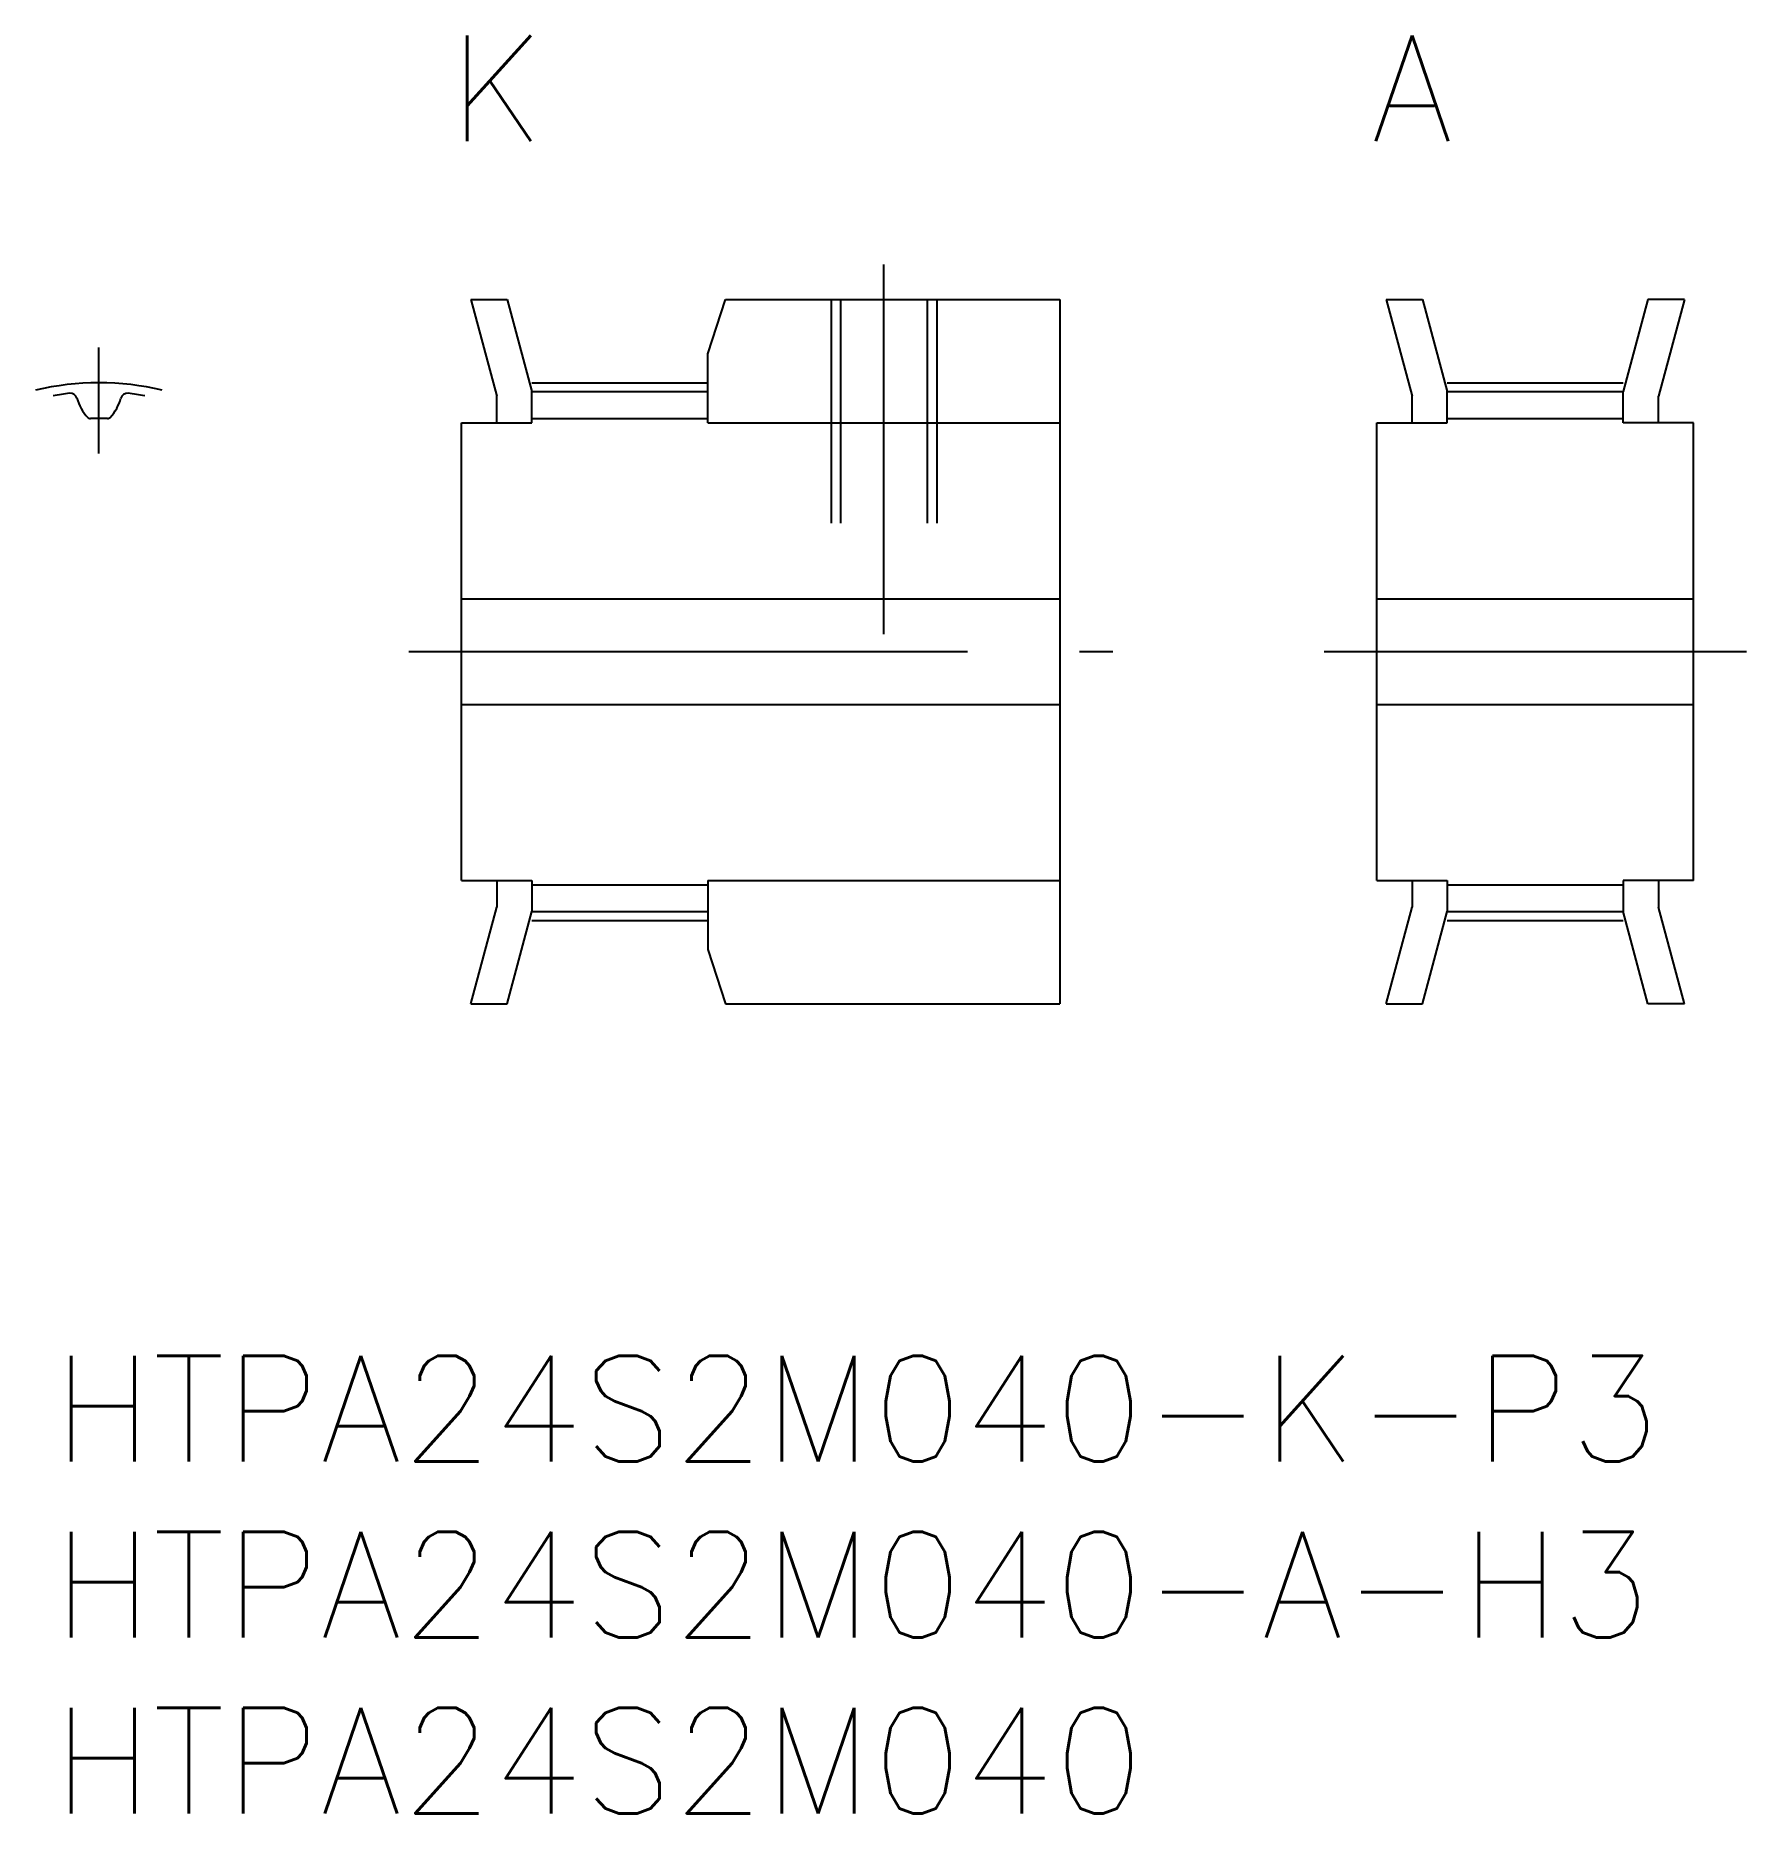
# Model space of a CAD drawing. Extents: x -0.5 to 48.1, y -13 to 37.5.
import ezdxf
from ezdxf.enums import TextEntityAlignment as Align

# ---------------------------------------------------------------- set-up
doc = ezdxf.new("R2010")
doc.units = 0
doc.header["$LTSCALE"] = 0.5
doc.linetypes.add('CENTER', pattern=[50.8, 31.75, -6.35, 6.35, -6.35])
doc.linetypes.add('DASHED', pattern=[19.05, 12.7, -6.35])
for name, color, linetype in [('MSM_CENTER', 1, 'CENTER'), ('MSM_CONTINUOUS', 7, 'CONTINUOUS'), ('MSM_DASHED', 4, 'DASHED'), ('MSM_PART_NUMBER', 7, 'CONTINUOUS')]:
    doc.layers.add(name, color=color, linetype=linetype)
doc.styles.add('MISUMI', font='txt.shx')
doc.styles.get("Standard").update_dxf_attribs({"font": 'txt.shx', "height": 1, "bigfont": 'bigfont.shx'})

# ---------------------------------------------------------------- blocks, each defined once
blk = doc.blocks.new('*U11')
at = {"layer": 'MSM_PART_NUMBER'}
blk.add_text('HTPA24S2M040-K-P3', height=3, dxfattribs=at).set_placement((0, -3))
blk = doc.blocks.new('*U12')
at = {"layer": 'MSM_PART_NUMBER'}
blk.add_text('HTPA24S2M040-A-H3', height=3, dxfattribs=at).set_placement((0, -8))
blk = doc.blocks.new('*U13')
at = {"layer": 'MSM_PART_NUMBER'}
blk.add_text('HTPA24S2M040', height=3, dxfattribs=at).set_placement((0, -13))

msp = doc.modelspace()

# ---------------------------------------------------------------- linework, layer by layer
at = {"layer": 'MSM_CENTER'}
for p, q in [((23.6, 20.5), (23.6, 31)), ((1.3, 25.625), (1.3, 28.639)), ((13.6, 27.64), (18.6, 27.64)), ((39.6, 27.64), (44.6, 27.64)), ((10.1, 20), (30.1, 20)), ((36.1, 20), (48.1, 20)), ((13.6, 12.36), (18.6, 12.36)), ((39.6, 12.36), (44.6, 12.36))]:
    msp.add_line(p, q, dxfattribs=at)
msp.add_arc((1.3, 20), 7.639, 76.3711, 103.6289, dxfattribs=at)
at = {"layer": 'MSM_CONTINUOUS'}
for p, q in [((11.864, 30), (12.6, 27.253)), ((11.864, 30), (12.899, 30)), ((12.899, 30), (13.6, 27.385)), ((18.6, 28.461), (19.1, 30)), ((19.1, 30), (28.6, 30)), ((28.6, 30), (28.6, 10)), ((37.864, 30), (38.6, 27.253)), ((37.864, 30), (38.899, 30)), ((38.899, 30), (39.6, 27.385)), ((45.301, 30), (44.6, 27.385)), ((46.336, 30), (45.301, 30)), ((46.336, 30), (45.6, 27.253)), ((18.6, 26.5), (18.6, 28.461)), ((13.6, 27.385), (18.6, 27.385)), ((13.6, 26.5), (13.6, 27.385)), ((39.6, 27.385), (44.6, 27.385)), ((39.6, 26.5), (39.6, 27.385)), ((44.6, 26.5), (44.6, 27.385)), ((12.6, 26.5), (12.6, 27.253)), ((38.6, 26.5), (38.6, 27.253)), ((45.6, 26.5), (45.6, 27.253)), ((11.6, 13.5), (11.6, 26.5)), ((11.6, 26.5), (13.6, 26.5)), ((13.6, 26.625), (18.6, 26.625)), ((18.6, 26.5), (28.6, 26.5)), ((37.6, 13.5), (37.6, 26.5)), ((37.6, 26.5), (39.6, 26.5)), ((39.6, 26.625), (44.6, 26.625)), ((46.6, 26.5), (44.6, 26.5)), ((46.6, 13.5), (46.6, 26.5)), ((11.6, 21.5), (28.6, 21.5)), ((37.6, 21.5), (46.6, 21.5)), ((11.6, 18.5), (28.6, 18.5)), ((37.6, 18.5), (46.6, 18.5)), ((11.6, 13.5), (13.6, 13.5)), ((12.6, 13.5), (12.6, 12.747)), ((13.6, 13.5), (13.6, 12.615)), ((13.6, 13.375), (18.6, 13.375)), ((18.6, 13.5), (28.6, 13.5)), ((18.6, 13.5), (18.6, 11.539)), ((37.6, 13.5), (39.6, 13.5)), ((38.6, 13.5), (38.6, 12.747)), ((39.6, 13.5), (39.6, 12.615)), ((39.6, 13.375), (44.6, 13.375)), ((46.6, 13.5), (44.6, 13.5)), ((44.6, 13.5), (44.6, 12.615)), ((45.6, 13.5), (45.6, 12.747)), ((11.864, 10), (12.6, 12.747)), ((37.864, 10), (38.6, 12.747)), ((46.336, 10), (45.6, 12.747)), ((12.899, 10), (13.6, 12.615)), ((13.6, 12.615), (18.6, 12.615)), ((38.899, 10), (39.6, 12.615)), ((39.6, 12.615), (44.6, 12.615)), ((45.301, 10), (44.6, 12.615)), ((18.6, 11.539), (19.1, 10)), ((11.864, 10), (12.899, 10)), ((19.1, 10), (28.6, 10)), ((37.864, 10), (38.899, 10)), ((46.336, 10), (45.301, 10))]:
    msp.add_line(p, q, dxfattribs=at)
for centre, radius, start, end in [((1.3, 20), 7.385, 96.457, 100.1387), ((0.491, 27.149), 0.19, 15.6089, 96.457), ((2.109, 27.149), 0.19, 83.543, 164.3911), ((1.3, 20), 7.385, 79.8613, 83.543), ((1.95, 27.557), 1.325, 195.6089, 223.0649), ((0.65, 27.557), 1.325, 316.9351, 344.3911), ((1.055, 26.721), 0.1, 223.0649, 272.0875), ((1.3, 20), 6.625, 87.9125, 92.0875), ((1.545, 26.721), 0.1, 267.9125, 316.9351)]:
    msp.add_arc(centre, radius, start, end, dxfattribs=at)
at = {"layer": 'MSM_DASHED'}
for p, q in [((22.1, 30), (22.1, 21.5)), ((22.37, 30), (22.37, 21.5)), ((24.829, 30), (24.829, 21.5)), ((25.1, 30), (25.1, 21.5))]:
    msp.add_line(p, q, dxfattribs=at)

# ---------------------------------------------------------------- block references
at = {"layer": 'MSM_CONTINUOUS'}
for name in ['*U11', '*U12', '*U13']:
    msp.add_blockref(name, (0, 0), dxfattribs=at)

# ---------------------------------------------------------------- texts
at = {"layer": 'MSM_PART_NUMBER', "style": 'MISUMI'}
for s, p in [('K', (12.6, 36)), ('A', (38.6, 36))]:
    msp.add_text(s, height=3, dxfattribs=at).set_placement(p, align=Align.MIDDLE_CENTER)

doc.saveas('drawing.dxf')
